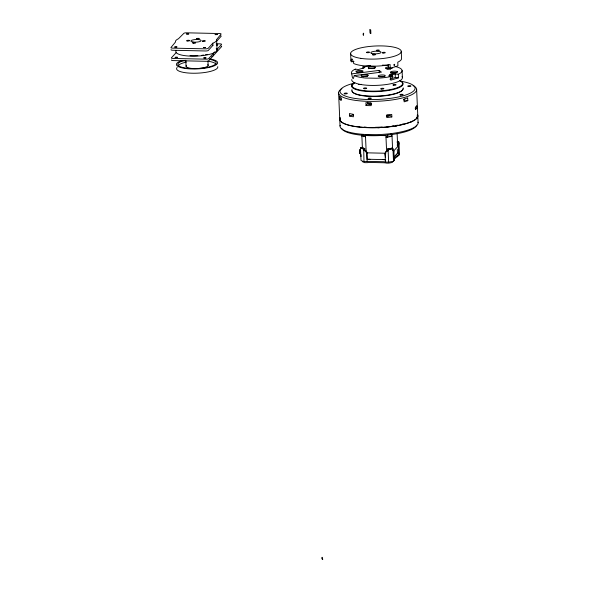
<?xml version="1.0" encoding="UTF-8"?>
<svg xmlns="http://www.w3.org/2000/svg" width="589" height="589" viewBox="0 0 589 589"><rect width="100%" height="100%" fill="white"/><g stroke="black" fill="none" stroke-linecap="round" stroke-linejoin="round"><path stroke-width="0.88" d="M393.776 159.59L396.934 156.114A3.681 0.95 -2.5 0 1 397.774 155.673L398.716 155.437L398.363 146.683L398.996 143.193L397.715 143.326M385.986 151.667C389.785 148.892 384.492 151.844 385.088 154.23L385.427 162.071L388.637 162.137A21.005 5.404 -2.5 0 0 393.504 161.18L394.284 160.318L393.923 152.117L393.504 150.077L392.598 149.694M385.088 154.23L385.103 153.7M398.37 146.389L398.392 145.925M397.281 145.336L397.789 143.245M397.303 145.115L397.42 144.342M398.459 145.225L398.525 144.769M397.693 143.348L397.435 144.401M385.508 157.138C384.904 154.892 384.963 150.858 388.144 150.755L387.658 148.98A19.533 5.021 -2.5 0 0 391.965 148.126L392.959 148.722L393.504 161.18M385.235 153.074L385.383 152.661M385.427 162.071L384.676 161.857A3.681 0.95 -2.5 0 0 383.086 161.703L370.091 161.423A3.681 0.95 -2.5 0 0 367.72 161.577L363.98 161.6L363.7 148.715L364.819 148.781L364.326 149.923L365.924 150.791L366.962 152.477L367.102 159.538A3.689 0.95 -2.5 0 1 370.002 159.288M390.426 148.722L391.965 148.126M363.98 161.6A21.005 5.404 -2.5 0 1 361.02 160.466L360.475 148.016L361.882 147.493A19.533 5.021 -2.5 0 0 364.525 148.494M397.177 142.339L398.952 142.126L399.497 154.583L398.716 155.437M176.332 52.428L171.428 57.825A2.209 0.567 -2.5 0 0 173.056 58.444L205.966 59.165A2.209 0.567 -2.5 0 0 208.631 58.635L214.764 51.891M212.828 43.203L208.182 48.32A2.209 0.567 -2.5 0 1 205.517 48.843L172.599 48.129A2.209 0.567 -2.5 0 1 170.979 47.503L175.456 42.069A20.637 5.308 -2.5 0 1 178.46 38.756L183.842 33.345A2.209 0.567 -2.5 0 1 186.507 32.815L219.425 33.536A2.209 0.567 -2.5 0 1 221.052 34.155L216.575 39.588A20.637 5.308 -2.5 0 1 213.564 42.901L212.828 43.203L212.923 45.338L208.278 50.455A2.209 0.567 -2.5 0 1 205.613 50.978L172.695 50.264A2.209 0.567 -2.5 0 1 171.068 49.638M216.502 41.399L221.14 36.29A2.209 0.567 -2.5 0 0 220.72 35.811M216.597 49.866L221.501 44.469A2.209 0.567 -2.5 0 0 219.874 43.851L216.215 43.77M366.034 105.534L365.909 102.685A39.058 10.042 -2.5 0 0 371.063 102.803L371.188 105.645A39.058 10.042 -2.5 0 1 366.034 105.534L367.764 103.627L370.702 103.289M361.845 135.36L361.403 135.845L365.519 136.766M362.213 147.206L361.602 148.251L362.139 147.655M359.798 153.214L359.673 150.372L360.196 149.422L359.57 150.114L359.724 153.67M387.717 136.869L385.986 137.208L391.582 136.501L392.024 136.015L389.439 136.53M385.611 159.626L385.339 159.936A3.689 0.95 -2.5 0 0 382.99 159.567M393.452 151.27L397.7 146.602L397.119 133.379M393.68 157.454L396.839 153.979A3.689 0.95 -2.5 0 1 398.62 153.302L397.479 153.28L397.295 149.135M393.732 157.668L397.833 153.155M393.982 159.244L395.565 157.506A5.161 1.325 -2.5 0 1 397.369 156.711L398.009 156.107A19.533 5.021 -2.5 0 0 397.435 155.835M398.304 74.273L395.167 73.905L388.585 75.9L390.603 76.614L390.772 80.17L398.459 77.829L398.304 74.273A25.356 6.523 -2.5 0 0 395.123 66.469M398.459 77.829L395.322 77.461L389.94 79.213M363.045 68.604L362.964 66.829L364.966 67.536L358.443 69.517L355.292 69.163L354.313 69.605A25.356 6.523 -2.5 0 0 351.567 73.411L352.494 77.777A3.755 1.112 82.8 0 0 353.4 78.433L354.239 75.583L381.436 72.13L379.08 70.408L351.883 73.861M212.43 45.544L212.923 45.338M349.557 116.026A39.058 10.042 -2.5 0 0 353.393 116.806L353.282 114.318A39.058 10.042 -2.5 0 1 349.446 113.53L349.557 116.026L353.606 114.767M363.538 150.224L364.908 150.077M388.099 64.694L388.32 67.337M392.959 148.722L388.099 149.687L388.637 162.137M362.964 66.829L364.517 66.505A25.356 6.523 -2.5 0 1 370.525 65.644M388.998 149.01L387.562 149.253M351.361 59.408A25.356 6.523 -2.5 0 0 351.037 61.315L351.353 61.764L353.982 61.433M339.698 99.188A39.058 10.042 -2.5 0 0 341.186 100.439L341.06 97.59A39.058 10.042 -2.5 0 1 339.573 96.346L339.698 99.188L341.458 98.981M216.325 44.698L217.79 44.889L216.48 45.243M415.105 108.162L416.813 108.199L416.71 105.711A39.058 10.042 -2.5 0 1 415.459 107.088L415.562 109.576A39.058 10.042 -2.5 0 0 416.813 108.199M386.899 115.223L389.874 115.289L391.854 116.946L391.744 114.457A39.058 10.042 -2.5 0 1 386.656 115.046L386.767 117.535A39.058 10.042 -2.5 0 0 391.854 116.946M359.673 150.372L360.387 150.386M366.218 152.816L385.832 153.25M367.359 159.236L385.221 159.626M364.326 149.923L364.996 150.121M403.384 99.769L407.802 100.675L407.684 97.833A39.058 10.042 -2.5 0 1 404.017 98.967L404.142 101.816A39.058 10.042 -2.5 0 0 407.802 100.675M363.899 150.291L365.71 151.307L366.741 153.103L367.19 161.673M364.819 148.781L361.882 147.493M363.435 149.15L360.475 148.016M388.217 67.367L390.235 68.081A25.356 6.523 -2.5 0 0 397.928 65.732L397.774 62.176A25.356 6.523 -2.5 0 0 401.565 58.392L401.249 51.28M370.319 29.818L370.731 29.973L370.886 33.529L370.474 33.374M397.119 141.345L398.952 142.126M394.284 160.318L393.997 160.193A3.681 0.95 -2.5 0 1 393.791 160.053M354.239 75.583L355.057 75.966A25.356 6.523 -2.5 0 0 365.857 78.05L376.599 78.249A25.356 6.523 -2.5 0 0 390.603 76.614M364.606 150.541L365.033 150.769M387.658 148.98L388.099 149.687M397.2 142.869L397.752 143.341M370.017 33.043L369.818 29.45M392.318 67.485L392.517 67.713A3.571 0.92 -2.5 0 1 390.154 68.744A3.571 0.92 -2.5 0 1 386.016 68.567L385.589 68.376A3.571 0.92 -2.5 0 1 388.674 67.021M366.476 151.454L366.719 151.874M366.638 152.75L366.77 153.243M366.962 152.477L367.116 153.324M367.057 152.875L367.124 153.405M393.857 151.447L393.901 151.903M416.644 89.535L418.087 122.755M402.088 70.489L402.397 77.601M395.167 73.905L395.322 77.461M390.235 68.081L390.08 64.525A25.356 6.523 -2.5 0 1 376.069 66.152L365.335 65.953A25.356 6.523 -2.5 0 1 354.526 63.87L353.709 63.487L352.575 59.636A3.755 1.112 82.8 0 0 351.67 58.974L351.353 61.764M391.957 134.454L392.649 150.313M391.464 133.836L391.582 136.501M391.737 148.421L391.766 148.951M387.695 134.579L387.812 137.252M386.612 151.506L385.92 135.647L365.452 135.198L366.181 151.94M379.08 70.408L379.102 70.886A3.755 1.112 82.8 0 0 379.412 72.793M367.705 102.206L367.764 103.627M363.619 134.947L363.7 136.722M361.815 134.675L362.39 147.891M362.25 147.81L362.272 148.34M360.939 154.524L361.028 156.586M360.365 153.604L360.394 154.318M350.617 53.253L350.926 60.372M338.594 92.863L340.044 125.95M216.619 40.14L217.054 50.102M207.946 61.116L208.131 65.416M185.8 60.247L186.058 66.27M355.292 69.163L355.322 69.877M398.355 147.059L398.37 147.596M402.022 76.673A25.356 6.523 -2.5 0 1 378.756 85.272A25.356 6.523 -2.5 0 1 351.766 79.581M382.438 65.121A25.356 6.523 -2.5 0 1 388.504 65.453M387.591 69.237A1.583 0.405 -2.5 0 1 389.307 68.935A1.583 0.405 -2.5 0 1 390.595 69.252M392.782 73.294A1.583 0.405 -2.5 0 1 395.477 73.308M371.335 68.618A1.583 0.405 -2.5 0 1 372.896 68.626M358.075 72.756A1.583 0.405 -2.5 0 1 360.659 72.418M363.199 76.813A1.583 0.405 -2.5 0 1 364.709 76.518A1.583 0.405 -2.5 0 1 366.122 76.732M390.757 73.242A3.571 0.92 -2.5 0 1 396.301 72.712M386.303 68.861A3.571 0.92 -2.5 0 1 391.332 68.56M368.64 68.714A3.571 0.92 -2.5 0 1 374.81 68.339M357.074 72.241A3.534 0.913 -2.5 0 1 362.655 72.175M361.911 76.445A3.571 0.92 -2.5 0 1 367.573 76.29M379.095 76.813A3.571 0.92 -2.5 0 1 384.757 76.658M390.227 75.613A0.736 0.501 -78.2 0 1 390.853 75.363M391.795 75.635A0.736 0.501 -78.2 0 1 391.435 76.938M403.229 87.886A25.798 6.634 -2.5 0 1 376.791 96.103A25.798 6.634 -2.5 0 1 351.994 89.587M402.883 88.806A25.356 6.516 -2.5 0 1 377.637 96.382A25.356 6.516 -2.5 0 1 352.222 90.912M400.019 80.877A25.798 6.634 -2.5 0 1 378.138 91.553A25.798 6.634 -2.5 0 1 353.945 83.123M399.71 80.56A25.356 6.516 -2.5 0 1 377.402 91.045A25.356 6.516 -2.5 0 1 354.85 82.423M361.455 84.33A1.583 0.405 -2.5 0 1 359.96 84.558A1.583 0.405 -2.5 0 1 358.672 84.352M371.372 104.224A1.583 0.405 -2.5 0 1 368.994 104.444A1.583 0.405 -2.5 0 1 368.935 103.819A1.583 0.405 -2.5 0 1 371.335 103.811M413.088 85.56A39.058 10.042 -2.5 0 1 377.902 101.242A39.058 10.042 -2.5 0 1 341.914 88.6M400.358 81.164A37.586 9.667 -2.5 0 1 405.335 95.153A37.586 9.667 -2.5 0 1 350.006 97.472A37.586 9.667 -2.5 0 1 354.482 83.086M417.468 114.59A39.058 10.042 -2.5 0 1 379.051 127.496A39.058 10.042 -2.5 0 1 339.993 117.896M352.229 85.125A1.583 0.405 -2.5 0 1 352.436 84.625M352.759 84.544A1.583 0.405 -2.5 0 1 353.135 84.492M417.277 115.326A38.69 9.947 -2.5 0 1 417.277 117.145M416.997 117.756A38.69 9.947 -2.5 0 1 416.57 118.374M412.374 121.371A38.69 9.947 -2.5 0 1 411.144 121.938M396.765 125.891A38.69 9.947 -2.5 0 1 395.359 126.134M393.194 126.466A38.69 9.947 -2.5 0 1 391.729 126.664M387.96 127.114A38.69 9.947 -2.5 0 1 386.428 127.261M379.404 127.739A38.69 9.947 -2.5 0 1 377.829 127.806M340.773 121.179A38.69 9.947 -2.5 0 1 340.413 120.598M386.62 115.709A1.583 0.405 -2.5 0 1 388.858 115.606A1.583 0.405 -2.5 0 1 388.909 116.18A1.583 0.405 -2.5 0 1 386.671 116.283M417.976 122.159A39.058 10.042 -2.5 0 1 379.102 134.557A39.058 10.042 -2.5 0 1 340.14 125.347M416.585 125.082A37.586 9.667 -2.5 0 1 379.338 135.588A37.586 9.667 -2.5 0 1 341.701 128.24M417.432 114.664A39.058 10.042 -2.5 0 1 378.801 127.651A39.058 10.042 -2.5 0 1 340.081 117.837M417.196 116.71A38.69 9.947 -2.5 0 1 416.887 117.314M403.332 123.926A38.69 9.947 -2.5 0 1 402.118 124.227M397.604 125.17A38.69 9.947 -2.5 0 1 396.242 125.413M393.445 125.855A38.69 9.947 -2.5 0 1 392.002 126.061M389.071 126.421A38.69 9.947 -2.5 0 1 387.577 126.583M382.254 127.018A38.69 9.947 -2.5 0 1 375.318 127.305M366.292 127.18A38.69 9.947 -2.5 0 1 364.12 127.062M359.283 126.642A38.69 9.947 -2.5 0 1 357.965 126.488M340.125 119.28A38.69 9.947 -2.5 0 1 340.192 118.08M417.292 114.921A38.69 9.947 -2.5 0 1 417.365 116.107M391.022 134.034A2.798 0.722 -2.5 0 1 390.691 134.174M353.643 133.563A2.798 0.722 -2.5 0 1 353.393 133.431M362.633 161.791A19.533 5.021 -2.5 0 0 364.878 162.652L367.168 162.674A5.161 1.325 -2.5 0 1 370.503 162.461L383.491 162.748A5.161 1.325 -2.5 0 1 386.318 163.094L388.556 163.168A19.533 5.021 -2.5 0 0 392.252 162.439L392.716 161.828A5.161 1.325 -2.5 0 1 392.436 161.636M394.188 158.183A3.689 0.95 -2.5 0 1 393.695 157.918M392.701 148.31A20.637 5.308 -2.5 0 1 387.974 149.245M363.7 148.715A20.637 5.308 -2.5 0 1 360.814 147.618M397.781 141.426A20.637 5.308 -2.5 0 1 398.584 141.816M216.229 48.489A20.637 5.308 -2.5 0 1 196.932 56.08A20.637 5.308 -2.5 0 1 176.413 50.352M207.247 54.424A19.165 4.926 -2.5 0 1 205.539 54.762M203.728 55.057A19.165 4.926 -2.5 0 1 201.836 55.307M197.897 55.653A19.165 4.926 -2.5 0 1 190.011 55.697M213.52 54.335A16.948 4.359 -2.5 0 1 211.731 56.787M171.517 59.96A2.209 0.567 -2.5 0 0 173.144 60.579L206.062 61.3A2.209 0.567 -2.5 0 0 208.727 60.77L221.597 46.605A2.209 0.567 -2.5 0 0 221.169 46.133M209.603 58.878A20.637 5.308 -2.5 0 1 212.879 66.343A20.637 5.308 -2.5 0 1 183.304 68.125A20.637 5.308 -2.5 0 1 182.089 60.542M217.753 66.631A20.637 5.308 -2.5 0 1 195.519 73.227A20.637 5.308 -2.5 0 1 177.156 67.433M178.128 65.85A19.165 4.926 -2.5 0 1 186.301 62.103M208.8 61.352A19.165 4.926 -2.5 0 1 215.935 64.083M210.221 59.489A19.165 4.926 -2.5 0 1 210.391 66.579A19.165 4.926 -2.5 0 1 182.855 67.499A19.165 4.926 -2.5 0 1 184.615 60.343M207.777 64.569A11.058 2.842 -2.5 0 1 197.006 68.582A11.058 2.842 -2.5 0 1 186.477 65.386M393.916 64.959C394.991 66.793 394.844 62.648 393.916 64.959M175.147 57.347L177.341 57.266L175.147 57.347M363.258 34.14L363.376 35.303L363.28 33.131L363.722 33.845L363.258 34.14M215.147 34.626L217.334 34.567L215.147 34.626M174.719 47.002L176.899 46.973L174.719 47.002M186.544 33.985L188.716 33.956L186.544 33.985M203.801 57.928L205.966 57.928L203.801 57.928M203.374 47.599L205.517 47.628L203.374 47.599M392.48 77.078L392.34 77.13A0.736 0.537 -75.8 0 1 391.788 76.518A0.736 0.537 -75.8 0 1 392.348 75.694L392.48 75.686A0.736 0.464 -80.2 0 1 392.48 77.078M391.633 74.28L389.417 74.958L392.48 74.457L391.633 74.28M375.171 67.109L374.744 66.91A3.571 0.92 -2.5 0 0 370.179 66.8A3.571 0.92 -2.5 0 0 368.434 68L368.861 68.199A3.571 0.92 -2.5 0 0 373.426 68.309A3.571 0.92 -2.5 0 0 375.171 67.109M371.342 53.297L370.849 52.929A5.161 1.325 -2.5 0 1 377.232 51.169A5.161 1.325 -2.5 0 1 379.949 53.172A5.161 1.325 -2.5 0 1 371.342 53.297M322.669 559.55L321.844 558.659A1.841 0.383 84.3 0 1 322.176 557.327A1.841 0.383 84.3 0 1 322.669 559.55M397.479 71.865L397.288 71.644A3.571 0.92 -2.5 0 0 391.42 71.534A3.571 0.92 -2.5 0 0 392.672 72.999A3.571 0.92 -2.5 0 0 397.479 71.865M378.388 76.327L378.19 76.099A3.571 0.92 -2.5 0 1 382.997 74.965A3.571 0.92 -2.5 0 1 384.256 76.43A3.571 0.92 -2.5 0 1 378.388 76.327M368.125 75.289L367.934 75.061A3.571 0.92 -2.5 0 0 362.058 74.958A3.571 0.92 -2.5 0 0 363.317 76.423A3.571 0.92 -2.5 0 0 368.125 75.289M356.176 71.74L356.036 71.512A3.534 0.913 -2.5 0 1 360.991 70.452A3.534 0.913 -2.5 0 1 361.904 71.932A3.534 0.913 -2.5 0 1 356.176 71.74M360.799 58.355A25.356 6.523 -2.5 0 0 401.094 52.237A25.356 6.523 -2.5 0 0 365.894 46.921A25.356 6.523 -2.5 0 0 360.799 58.355M373.036 54.932A1.472 0.375 -2.5 0 0 375.458 54.63A1.472 0.375 -2.5 0 0 373.566 54.269A1.472 0.375 -2.5 0 0 373.036 54.932M383.027 53.032A1.472 0.375 -2.5 0 0 385.272 52.627A1.472 0.375 -2.5 0 0 383.1 52.369A1.472 0.375 -2.5 0 0 383.027 53.032M376.827 50.713A1.472 0.375 -2.5 0 0 379.272 50.433A1.472 0.375 -2.5 0 0 377.431 50.05A1.472 0.375 -2.5 0 0 376.827 50.713M367.043 52.649A1.472 0.375 -2.5 0 0 369.487 52.362A1.472 0.375 -2.5 0 0 367.646 51.987A1.472 0.375 -2.5 0 0 367.043 52.649M364.282 88.696A1.583 0.405 -2.5 0 0 366.704 88.269A1.583 0.405 -2.5 0 0 364.377 87.982A1.583 0.405 -2.5 0 0 364.282 88.696M393.548 85.265A1.583 0.405 -2.5 0 0 396.066 84.882A1.583 0.405 -2.5 0 0 393.864 84.551A1.583 0.405 -2.5 0 0 393.548 85.265M381.245 89.035A1.583 0.405 -2.5 0 0 383.844 88.703A1.583 0.405 -2.5 0 0 381.79 88.321A1.583 0.405 -2.5 0 0 381.245 89.035M344.668 93.813A1.583 0.405 -2.5 0 0 347.296 93.511A1.583 0.405 -2.5 0 0 345.316 93.099A1.583 0.405 -2.5 0 0 344.668 93.813M400.439 95.028A1.583 0.405 -2.5 0 0 403.067 94.726A1.583 0.405 -2.5 0 0 401.087 94.321A1.583 0.405 -2.5 0 0 400.439 95.028M408.258 86.421A1.583 0.405 -2.5 0 0 410.894 86.112A1.583 0.405 -2.5 0 0 408.906 85.707A1.583 0.405 -2.5 0 0 408.258 86.421M368.64 98.731A1.583 0.405 -2.5 0 0 371.269 98.422A1.583 0.405 -2.5 0 0 369.288 98.017A1.583 0.405 -2.5 0 0 368.64 98.731M192.905 42.018A5.161 1.325 -2.5 0 0 201.129 40.788A5.161 1.325 -2.5 0 0 194.009 39.691A5.161 1.325 -2.5 0 0 192.905 42.018M202.866 41.318A1.472 0.375 -2.5 0 0 205.318 41.031A1.472 0.375 -2.5 0 0 203.47 40.656A1.472 0.375 -2.5 0 0 202.866 41.318M196.91 39.043A1.472 0.375 -2.5 0 0 199.354 38.756A1.472 0.375 -2.5 0 0 197.514 38.381A1.472 0.375 -2.5 0 0 196.91 39.043M187.125 40.972A1.472 0.375 -2.5 0 0 189.577 40.693A1.472 0.375 -2.5 0 0 187.729 40.31A1.472 0.375 -2.5 0 0 187.125 40.972M193.347 43.291A1.472 0.375 -2.5 0 0 195.57 42.879A1.472 0.375 -2.5 0 0 193.383 42.636A1.472 0.375 -2.5 0 0 193.347 43.291"/></g></svg>
